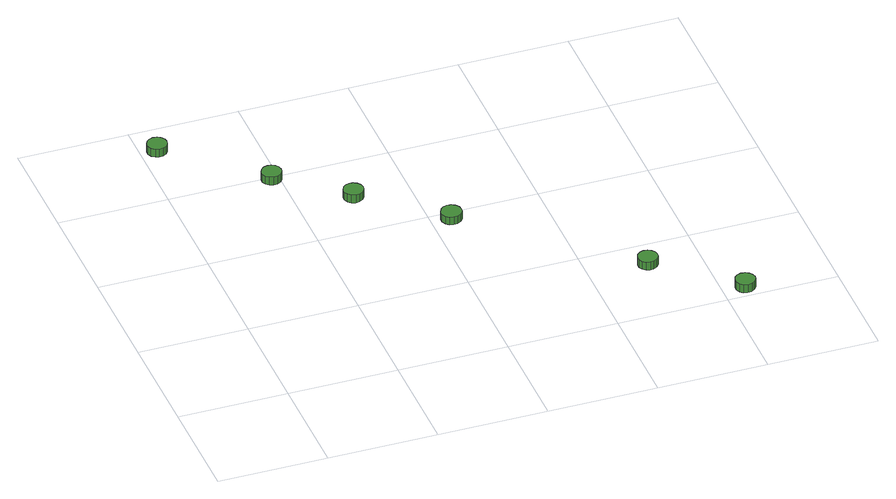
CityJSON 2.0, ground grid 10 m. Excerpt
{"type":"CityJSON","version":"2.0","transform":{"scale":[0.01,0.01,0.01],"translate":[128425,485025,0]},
"CityObjects":{
"tree1":{"type":"SolitaryVegetationObject","attributes":{"function":"something"},"geometry":[{"type":"MultiSurface","lod":"1","boundaries":[[[0,1,2,3,4,5,6,7,8,9,10,11,12,13,14]],[[15,16,17,18,19,20,21,22,23,24,25,26,27,28,29]],[[0,29,28,1]],[[1,28,27,2]],[[2,27,26,3]],[[3,26,25,4]],[[4,25,24,5]],[[5,24,23,6]],[[6,23,22,7]],[[7,22,21,8]],[[8,21,20,9]],[[9,20,19,10]],[[10,19,18,11]],[[11,18,17,12]],[[12,17,16,13]],[[13,16,15,14]],[[14,15,29,0]]]}]},
"tree2":{"type":"SolitaryVegetationObject","attributes":{"function":"something"},"geometry":[{"type":"MultiSurface","lod":"1","boundaries":[[[30,31,32,33,34,35,36,37,38,39,40,41,42,43,44]],[[45,46,47,48,49,50,51,52,53,54,55,56,57,58,59]],[[30,59,58,31]],[[31,58,57,32]],[[32,57,56,33]],[[33,56,55,34]],[[34,55,54,35]],[[35,54,53,36]],[[36,53,52,37]],[[37,52,51,38]],[[38,51,50,39]],[[39,50,49,40]],[[40,49,48,41]],[[41,48,47,42]],[[42,47,46,43]],[[43,46,45,44]],[[44,45,59,30]]]}]},
"tree3":{"type":"SolitaryVegetationObject","attributes":{"function":"something"},"geometry":[{"type":"MultiSurface","lod":"1","boundaries":[[[60,61,62,63,64,65,66,67,68,69,70,71,72,73,74]],[[75,76,77,78,79,80,81,82,83,84,85,86,87,88,89]],[[60,89,88,61]],[[61,88,87,62]],[[62,87,86,63]],[[63,86,85,64]],[[64,85,84,65]],[[65,84,83,66]],[[66,83,82,67]],[[67,82,81,68]],[[68,81,80,69]],[[69,80,79,70]],[[70,79,78,71]],[[71,78,77,72]],[[72,77,76,73]],[[73,76,75,74]],[[74,75,89,60]]]}]},
"tree4":{"type":"SolitaryVegetationObject","attributes":{"function":"something"},"geometry":[{"type":"MultiSurface","lod":"1","boundaries":[[[90,91,92,93,94,95,96,97,98,99,100,101,102,103,104]],[[105,106,107,108,109,110,111,112,113,114,115,116,117,118,119]],[[90,119,118,91]],[[91,118,117,92]],[[92,117,116,93]],[[93,116,115,94]],[[94,115,114,95]],[[95,114,113,96]],[[96,113,112,97]],[[97,112,111,98]],[[98,111,110,99]],[[99,110,109,100]],[[100,109,108,101]],[[101,108,107,102]],[[102,107,106,103]],[[103,106,105,104]],[[104,105,119,90]]]}]},
"tree5":{"type":"SolitaryVegetationObject","attributes":{"function":"something"},"geometry":[{"type":"MultiSurface","lod":"1","boundaries":[[[120,121,122,123,124,125,126,127,128,129,130,131,132,133,134]],[[135,136,137,138,139,140,141,142,143,144,145,146,147,148,149]],[[120,149,148,121]],[[121,148,147,122]],[[122,147,146,123]],[[123,146,145,124]],[[124,145,144,125]],[[125,144,143,126]],[[126,143,142,127]],[[127,142,141,128]],[[128,141,140,129]],[[129,140,139,130]],[[130,139,138,131]],[[131,138,137,132]],[[132,137,136,133]],[[133,136,135,134]],[[134,135,149,120]]]}]},
"tree6":{"type":"SolitaryVegetationObject","attributes":{"function":"something"},"geometry":[{"type":"MultiSurface","lod":"1","boundaries":[[[150,151,152,153,154,155,156,157,158,159,160,161,162,163,164]],[[165,166,167,168,169,170,171,172,173,174,175,176,177,178,179]],[[150,179,178,151]],[[151,178,177,152]],[[152,177,176,153]],[[153,176,175,154]],[[154,175,174,155]],[[155,174,173,156]],[[156,173,172,157]],[[157,172,171,158]],[[158,171,170,159]],[[159,170,169,160]],[[160,169,168,161]],[[161,168,167,162]],[[162,167,166,163]],[[163,166,165,164]],[[164,165,179,150]]]}]}
},
"vertices":[
[243,3697,83],[235,3734,83],[213,3765,83],[181,3784,83],[143,3788,83],[107,3776,83],[79,3751,83],[64,3716,83],[64,3678,83],[79,3644,83],[107,3619,83],[143,3607,83],[181,3611,83],[213,3630,83],[235,3660,83],[235,3660,1],[213,3630,1],[181,3611,1],[143,3607,1],[107,3619,1],[79,3644,1],[64,3678,1],[64,3716,1],[79,3751,1],[107,3776,1],[143,3788,1],[181,3784,1],[213,3765,1],[235,3734,1],[243,3697,1],
[1022,2981,85],[1014,3017,85],[992,3048,85],[960,3066,85],[923,3070,85],[887,3059,85],[860,3034,85],[844,3000,85],[844,2962,85],[860,2928,85],[887,2903,85],[923,2892,85],[960,2896,85],[992,2914,85],[1014,2944,85],[1014,2944,1],[992,2914,1],[960,2896,1],[923,2892,1],[887,2903,1],[860,2928,1],[844,2962,1],[844,3000,1],[860,3034,1],[887,3059,1],[923,3070,1],[960,3066,1],[992,3048,1],[1014,3017,1],[1022,2981,1],
[1592,2499,84],[1585,2536,84],[1562,2567,84],[1530,2586,84],[1492,2589,84],[1457,2578,84],[1429,2553,84],[1413,2518,84],[1413,2481,84],[1429,2446,84],[1457,2421,84],[1492,2409,84],[1530,2413,84],[1562,2432,84],[1585,2463,84],[1585,2463,2],[1562,2432,2],[1530,2413,2],[1492,2409,2],[1457,2421,2],[1429,2446,2],[1413,2481,2],[1413,2518,2],[1429,2553,2],[1457,2578,2],[1492,2589,2],[1530,2586,2],[1562,2567,2],[1585,2536,2],[1592,2499,2],
[2273,1917,81],[2265,1955,81],[2242,1986,81],[2209,2005,81],[2170,2009,81],[2134,1998,81],[2105,1972,81],[2089,1936,81],[2089,1898,81],[2105,1863,81],[2134,1837,81],[2170,1825,81],[2209,1829,81],[2242,1848,81],[2265,1879,81],[2265,1879,2],[2242,1848,2],[2209,1829,2],[2170,1825,2],[2134,1837,2],[2105,1863,2],[2089,1898,2],[2089,1936,2],[2105,1972,2],[2134,1998,2],[2170,2009,2],[2209,2005,2],[2242,1986,2],[2265,1955,2],[2273,1917,2],
[3619,719,87],[3612,756,87],[3590,786,87],[3557,805,87],[3520,809,87],[3485,797,87],[3457,772,87],[3441,738,87],[3441,701,87],[3457,667,87],[3485,641,87],[3520,630,87],[3557,634,87],[3590,653,87],[3612,683,87],[3612,683,4],[3590,653,4],[3557,634,4],[3520,630,4],[3485,641,4],[3457,667,4],[3441,701,4],[3441,738,4],[3457,772,4],[3485,797,4],[3520,809,4],[3557,805,4],[3590,786,4],[3612,756,4],[3619,719,4],
[4291,126,87],[4284,163,87],[4261,193,87],[4229,212,87],[4191,216,87],[4155,205,87],[4127,179,87],[4112,145,87],[4112,107,87],[4127,73,87],[4155,48,87],[4191,36,87],[4229,40,87],[4261,59,87],[4284,89,87],[4284,89,4],[4261,59,4],[4229,40,4],[4191,36,4],[4155,48,4],[4127,73,4],[4112,107,4],[4112,145,4],[4127,179,4],[4155,205,4],[4191,216,4],[4229,212,4],[4261,193,4],[4284,163,4],[4291,126,4]
]}
